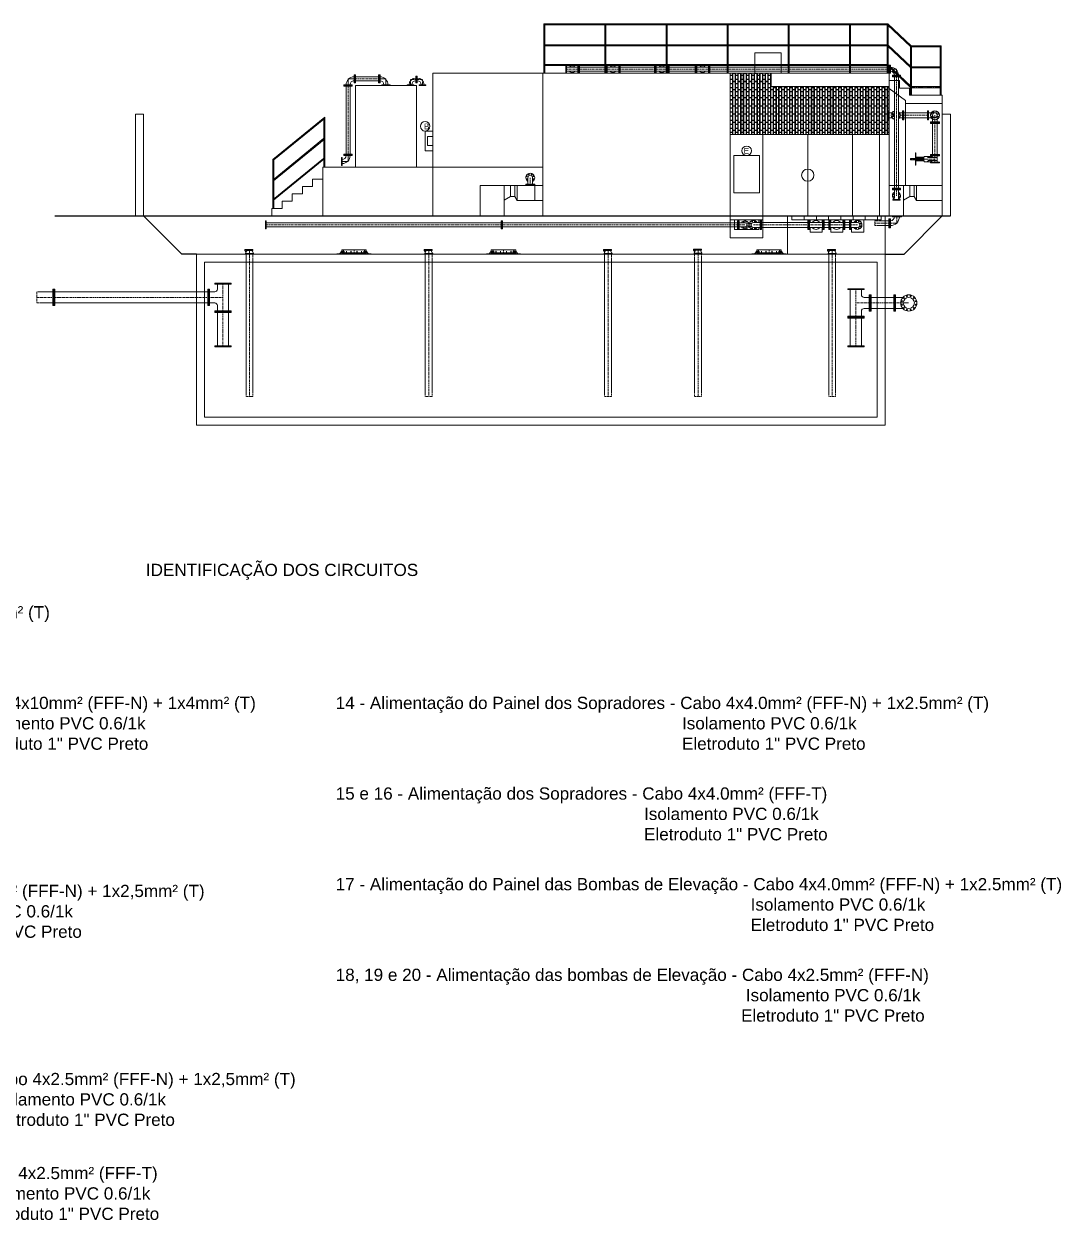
# Model space of a CAD drawing. Header units: millimetres. Extents: x 100 to 1590, y 100 to 694.
# Drawn here: x 1351.6 to 1590.2, y 138 to 413.2 of the extents above; entities that cross this region are included whole.
import ezdxf

# ---------------------------------------------------------------- set-up
doc = ezdxf.new("R2010")
doc.units = ezdxf.units.MM
for name, pattern in [('CENTER', [2, 1.25, -0.25, 0.25, -0.25]), ('SGC_DASHDOT', [1, 0.5, -0.25, 0, -0.25]), ('SGC_HIDDEN', [0.375, 0.25, -0.125])]:
    doc.linetypes.add(name, pattern=pattern)
for name, color, linetype, lineweight in [('Centro', 1, 'CENTER', 5), ('COTAS', 5, 'Continuous', 5), ('M-EQUIPAMENTOS', 1, 'Continuous', 9), ('PAREDE', 7, 'Continuous', 9), ('SGC-Conexoes (Desenho Unifilar)', 6, 'Continuous', 5), ('SGC-Conexoes (Furos)', 9, 'Continuous', 5), ('SGC-Conexoes (Linhas Externas)', 6, 'Continuous', 9), ('SGC-EIXOS', 9, 'SGC_DASHDOT', 9), ('SGC-PONTAS', 2, 'SGC_HIDDEN', 9), ('SGC-Tubos (Desenho Bifilar)', 6, 'Continuous', 9), ('SGC-Valvulas (Acionamento)', 2, 'Continuous', 9), ('SGC-Valvulas (Linhas Externas)', 3, 'Continuous', 9), ('Solo', 14, 'Continuous', 30)]:
    doc.layers.add(name, color=color, linetype=linetype, lineweight=lineweight)
doc.styles.get("Standard").update_dxf_attribs({"font": 'Arial.ttf'})

# ---------------------------------------------------------------- blocks, each defined once
blk = doc.blocks.new('BB-1-CA06-N10-D250-S0-L3800')
at = {"layer": 'SGC-EIXOS'}
blk.add_line((1900, 0), (-1900, 0), dxfattribs=at)
at = {"layer": 'SGC-Tubos (Desenho Bifilar)'}
for p, q in [((1878, 137), (-1878, 137)), ((1878, -137), (-1878, -137))]:
    blk.add_line(p, q, dxfattribs=at)
for points in [[(-1900, -200), (-1900, 200), (-1878, 200), (-1878, -200)], [(1900, -200), (1900, 200), (1878, 200), (1878, -200)]]:
    blk.add_lwpolyline(points, close=True, dxfattribs=at)
blk = doc.blocks.new('BB-1-CD13-N10-D250-S0', base_point=(347580, 18630))
at = {"layer": 'SGC-Conexoes (Linhas Externas)'}
blk.add_lwpolyline([(347370, 18430), (347370, 18830), (347392, 18830), (347392, 18430)], close=True, dxfattribs=at)
for points in [[(347684, 18767), (347392, 18767)], [(347684, 18493), (347392, 18493)]]:
    blk.add_lwpolyline(points, dxfattribs=at)
at = {"layer": 'SGC-EIXOS'}
blk.add_line((347790, 18630), (347370, 18630), dxfattribs=at)
at = {"layer": 'SGC-PONTAS'}
blk.add_lwpolyline([(347684, 18493), (347790, 18493), (347790, 18767), (347684, 18767)], dxfattribs=at)
blk = doc.blocks.new('BB-1-CG01-N10-D250-S250', base_point=(276853, 44976))
at = {"layer": 'SGC-Conexoes (Linhas Externas)'}
blk.add_line((276525, 44839), (277181, 44839), dxfattribs=at)
for points in [[(276716, 45304), (276716, 45177, -0.414214), (276653, 45113), (276525, 45113)], [(276990, 45304), (276990, 45177, 0.414214), (277054, 45113), (277181, 45113)]]:
    blk.add_lwpolyline(points, format="xyb", dxfattribs=at)
for points in [[(276653, 45326), (277053, 45326), (277053, 45304), (276653, 45304)], [(276503, 44776), (276503, 45176), (276525, 45176), (276525, 44776)], [(277203, 44776), (277203, 45176), (277181, 45176), (277181, 44776)]]:
    blk.add_lwpolyline(points, close=True, dxfattribs=at)
at = {"layer": 'SGC-EIXOS'}
for p, q in [((276853, 44976), (276853, 45326)), ((277203, 44976), (276503, 44976))]:
    blk.add_line(p, q, dxfattribs=at)
blk = doc.blocks.new('BB-1-CA06-N10-D250-S0-L600')
at = {"layer": 'SGC-EIXOS'}
blk.add_line((300, 0), (-300, 0), dxfattribs=at)
at = {"layer": 'SGC-Tubos (Desenho Bifilar)'}
for p, q in [((278, 137), (-278, 137)), ((278, -137), (-278, -137))]:
    blk.add_line(p, q, dxfattribs=at)
for points in [[(-300, -200), (-300, 200), (-278, 200), (-278, -200)], [(300, -200), (300, 200), (278, 200), (278, -200)]]:
    blk.add_lwpolyline(points, close=True, dxfattribs=at)
blk = doc.blocks.new('BB-4-CB01-N10-D250-S0', base_point=(358329, 37189))
at = {"layer": 'SGC-Conexoes (Furos)'}
for centre in [(358206, 37313), (358284, 37358), (358375, 37358), (358453, 37313), (358160, 37234), (358160, 37144), (358206, 37065), (358284, 37020), (358375, 37020), (358453, 37065), (358499, 37234), (358499, 37144)]:
    blk.add_circle(centre, 11.5, dxfattribs=at)
at = {"layer": 'SGC-Conexoes (Linhas Externas)'}
for p, q in [((358657, 37326), (358475, 37326)), ((358657, 37052), (358475, 37052))]:
    blk.add_line(p, q, dxfattribs=at)
blk.add_lwpolyline([(358679, 37389), (358657, 37389), (358657, 36989), (358679, 36989)], close=True, dxfattribs=at)
for radius in [200, 137]:
    blk.add_circle((358329, 37189), radius, dxfattribs=at)
at = {"layer": 'SGC-EIXOS'}
blk.add_line((358329, 37189), (358679, 37189), dxfattribs=at)
blk = doc.blocks.new('BB-1-CA06-N10-D250-S0-L727')
at = {"layer": 'SGC-EIXOS'}
blk.add_line((363.5, 0), (-363.5, 0), dxfattribs=at)
at = {"layer": 'SGC-Tubos (Desenho Bifilar)'}
for p, q in [((341.5, 137), (-341.5, 137)), ((341.5, -137), (-341.5, -137))]:
    blk.add_line(p, q, dxfattribs=at)
for points in [[(-363.5, -200), (-363.5, 200), (-341.5, 200), (-341.5, -200)], [(363.5, -200), (363.5, 200), (341.5, 200), (341.5, -200)]]:
    blk.add_lwpolyline(points, close=True, dxfattribs=at)
blk = doc.blocks.new('BB-1-CA06-N10-D250-S0-L864')
at = {"layer": 'SGC-EIXOS'}
blk.add_line((432, 0), (-432, 0), dxfattribs=at)
at = {"layer": 'SGC-Tubos (Desenho Bifilar)'}
for p, q in [((410, 137), (-410, 137)), ((410, -137), (-410, -137))]:
    blk.add_line(p, q, dxfattribs=at)
for points in [[(-432, -200), (-432, 200), (-410, 200), (-410, -200)], [(432, -200), (432, 200), (410, 200), (410, -200)]]:
    blk.add_lwpolyline(points, close=True, dxfattribs=at)
blk = doc.blocks.new('BB-2-LC01-N0-D0-S0', base_point=(-106625, -46704))
at = {"layer": 'SGC-Conexoes (Linhas Externas)'}
for p, q in [((-107045, -46798), (-106205, -46798)), ((-107045, -46804), (-107045, -46798)), ((-107045, -46804), (-106205, -46804)), ((-106979, -46798), (-106926, -46735)), ((-106975, -46798), (-106921, -46735)), ((-106930, -46798), (-106904, -46735)), ((-106926, -46735), (-106921, -46735)), ((-106925, -46704), (-106325, -46704)), ((-106925, -46704), (-106925, -46735)), ((-106925, -46798), (-106900, -46735)), ((-106921, -46795), (-106921, -46735)), ((-106330, -46771), (-106920, -46771)), ((-106920, -46771), (-106920, -46779)), ((-106920, -46779), (-106330, -46779)), ((-106904, -46735), (-106900, -46735)), ((-106900, -46798), (-106900, -46735)), ((-106884, -46798), (-106869, -46735)), ((-106882, -46704), (-106369, -46704)), ((-106882, -46704), (-106882, -46771)), ((-106879, -46798), (-106865, -46735)), ((-106869, -46735), (-106865, -46735)), ((-106865, -46798), (-106865, -46735)), ((-106822, -46798), (-106812, -46735)), ((-106817, -46798), (-106807, -46735)), ((-106812, -46735), (-106807, -46735)), ((-106807, -46798), (-106807, -46735)), ((-106787, -46771), (-106787, -46779)), ((-106764, -46771), (-106764, -46779)), ((-106708, -46798), (-106701, -46735)), ((-106703, -46798), (-106697, -46735)), ((-106701, -46735), (-106697, -46735)), ((-106697, -46798), (-106697, -46735)), ((-106547, -46798), (-106554, -46735)), ((-106549, -46735), (-106554, -46735)), ((-106554, -46798), (-106554, -46735)), ((-106543, -46798), (-106549, -46735)), ((-106487, -46771), (-106487, -46779)), ((-106464, -46771), (-106464, -46779)), ((-106439, -46735), (-106443, -46735)), ((-106433, -46798), (-106443, -46735)), ((-106443, -46798), (-106443, -46735)), ((-106429, -46798), (-106439, -46735)), ((-106382, -46735), (-106386, -46735)), ((-106371, -46798), (-106386, -46735)), ((-106386, -46798), (-106386, -46735)), ((-106367, -46798), (-106382, -46735)), ((-106369, -46704), (-106369, -46771)), ((-106325, -46798), (-106351, -46735)), ((-106347, -46735), (-106351, -46735)), ((-106351, -46798), (-106351, -46735)), ((-106321, -46798), (-106347, -46735)), ((-106330, -46771), (-106330, -46779)), ((-106276, -46798), (-106329, -46735)), ((-106325, -46735), (-106329, -46735)), ((-106329, -46795), (-106329, -46735)), ((-106325, -46704), (-106325, -46735)), ((-106271, -46798), (-106325, -46735)), ((-106205, -46804), (-106205, -46798)), ((-106205, -46804), (-106205, -46798))]:
    blk.add_line(p, q, dxfattribs=at)
at = {"layer": 'SGC-EIXOS'}
blk.add_line((-106625, -46704), (-106625, -46804), dxfattribs=at)
blk = doc.blocks.new('BB-4-CC01-N10-D80-S0', base_point=(-221981, 241938))
at = {"layer": 'SGC-Conexoes (Furos)'}
for centre in [(-222011, 242011), (-221950, 242011), (-221907, 241968), (-222011, 241864), (-221950, 241864), (-221907, 241907)]:
    blk.add_ellipse(centre, major_axis=(-9.5, 0), ratio=1, dxfattribs=at)
at = {"layer": 'SGC-Conexoes (Linhas Externas)'}
for p, q in [((-222127, 241987), (-221981, 241987)), ((-222127, 241889), (-221981, 241889))]:
    blk.add_line(p, q, dxfattribs=at)
blk.add_lwpolyline([(-222146, 242038), (-222127, 242038), (-222127, 241838), (-222146, 241838)], close=True, dxfattribs=at)
for radius, start, end in [(100, 209.3406, 150.6594), (49, 270, 90)]:
    blk.add_arc((-221981, 241938), radius, start, end, dxfattribs=at)
at = {"layer": 'SGC-EIXOS'}
blk.add_line((-222146, 241938), (-221981, 241938), dxfattribs=at)
blk = doc.blocks.new('BB-1-CA06-N10-D80-S0-L5800')
at = {"layer": 'SGC-EIXOS'}
blk.add_line((2900, 0), (-2900, 0), dxfattribs=at)
at = {"layer": 'SGC-Tubos (Desenho Bifilar)'}
for p, q in [((2881, 49), (-2881, 49)), ((2881, -49), (-2881, -49))]:
    blk.add_line(p, q, dxfattribs=at)
for points in [[(-2900, -100), (-2900, 100), (-2881, 100), (-2881, -100)], [(2900, -100), (2900, 100), (2881, 100), (2881, -100)]]:
    blk.add_lwpolyline(points, close=True, dxfattribs=at)
blk = doc.blocks.new('BB-1-CC01-N10-D50-S0', base_point=(-174500, -10107))
at = {"layer": 'SGC-Conexoes (Linhas Externas)'}
for points in [[(-174650, -10025), (-174631, -10025), (-174631, -10190), (-174650, -10190)], [(-174418, -10257), (-174418, -10238), (-174583, -10238), (-174583, -10257)]]:
    blk.add_lwpolyline(points, close=True, dxfattribs=at)
for radius in [164, 98]:
    blk.add_arc((-174631, -10238), radius, 360, 90, dxfattribs=at)
at = {"layer": 'SGC-EIXOS'}
for p, q in [((-174650, -10107), (-174500, -10107)), ((-174500, -10107), (-174500, -10257))]:
    blk.add_line(p, q, dxfattribs=at)
blk = doc.blocks.new('BB-1-CC01-N10-D80-S0', base_point=(373179.552, 32989.429))
at = {"layer": 'SGC-Conexoes (Linhas Externas)'}
for points in [[(373179.387, 32989.529), (373179.406, 32989.529), (373179.406, 32989.329), (373179.387, 32989.329)], [(373179.652, 32989.264), (373179.652, 32989.283), (373179.452, 32989.283), (373179.452, 32989.264)]]:
    blk.add_lwpolyline(points, close=True, dxfattribs=at)
for radius in [0.195, 0.097]:
    blk.add_arc((373179.406, 32989.283), radius, 360, 90, dxfattribs=at)
at = {"layer": 'SGC-EIXOS'}
for p, q in [((373179.387, 32989.429), (373179.552, 32989.429)), ((373179.552, 32989.429), (373179.552, 32989.264))]:
    blk.add_line(p, q, dxfattribs=at)
blk = doc.blocks.new('BB-1-CA06-N10-D80-S0-L600')
at = {"layer": 'SGC-EIXOS'}
blk.add_line((300, 0), (-300, 0), dxfattribs=at)
at = {"layer": 'SGC-Tubos (Desenho Bifilar)'}
for p, q in [((281, 49), (-281, 49)), ((281, -49), (-281, -49))]:
    blk.add_line(p, q, dxfattribs=at)
for points in [[(-300, -100), (-300, 100), (-281, 100), (-281, -100)], [(300, -100), (300, 100), (281, 100), (281, -100)]]:
    blk.add_lwpolyline(points, close=True, dxfattribs=at)
blk = doc.blocks.new('BB-1-CA06-N10-D80-S0-L1700')
at = {"layer": 'SGC-EIXOS'}
blk.add_line((850, 0), (-850, 0), dxfattribs=at)
at = {"layer": 'SGC-Tubos (Desenho Bifilar)'}
for p, q in [((831, 49), (-831, 49)), ((831, -49), (-831, -49))]:
    blk.add_line(p, q, dxfattribs=at)
for points in [[(-850, -100), (-850, 100), (-831, 100), (-831, -100)], [(850, -100), (850, 100), (831, 100), (831, -100)]]:
    blk.add_lwpolyline(points, close=True, dxfattribs=at)
blk = doc.blocks.new('BB-1-CA06-N10-D100-S0-L619')
at = {"layer": 'SGC-EIXOS'}
blk.add_line((309.5, 0), (-309.5, 0), dxfattribs=at)
at = {"layer": 'SGC-Tubos (Desenho Bifilar)'}
for p, q in [((290.5, 59), (-290.5, 59)), ((290.5, -59), (-290.5, -59))]:
    blk.add_line(p, q, dxfattribs=at)
for points in [[(-309.5, -110), (-309.5, 110), (-290.5, 110), (-290.5, -110)], [(309.5, -110), (309.5, 110), (290.5, 110), (290.5, -110)]]:
    blk.add_lwpolyline(points, close=True, dxfattribs=at)
blk = doc.blocks.new('BB-4-CC01-N10-D100-S0', base_point=(9653, 38781))
at = {"layer": 'SGC-Conexoes (Furos)'}
for centre in [(9619, 38864), (9688, 38864), (9736, 38816), (9619, 38698), (9688, 38698), (9736, 38747)]:
    blk.add_ellipse(centre, major_axis=(-9.5, 0), ratio=1, dxfattribs=at)
at = {"layer": 'SGC-Conexoes (Linhas Externas)'}
for p, q in [((9492, 38840), (9653, 38840)), ((9492, 38722), (9653, 38722))]:
    blk.add_line(p, q, dxfattribs=at)
blk.add_lwpolyline([(9473, 38891), (9492, 38891), (9492, 38671), (9473, 38671)], close=True, dxfattribs=at)
for radius, start, end in [(110, 212.4364, 147.5636), (59, 270, 90)]:
    blk.add_arc((9653, 38781), radius, start, end, dxfattribs=at)
at = {"layer": 'SGC-EIXOS'}
blk.add_line((9473, 38781), (9653, 38781), dxfattribs=at)
blk = doc.blocks.new('BB-1-EH01-N10-D100-S0', base_point=(440692, 47249))
at = {"layer": 'SGC-EIXOS'}
for p, q in [((440692, 47249), (440692, 47849)), ((440787, 47249), (440597, 47249))]:
    blk.add_line(p, q, dxfattribs=at)
at = {"layer": 'SGC-Valvulas (Acionamento)'}
blk.add_lwpolyline([(440736, 47714), (440838, 47714, 0.414214), (440842, 47718), (440842, 47725, 0.414214), (440838, 47729), (440546, 47729, 0.414214), (440542, 47725), (440542, 47718, 0.414214), (440546, 47714), (440648, 47714)], format="xyb", dxfattribs=at)
blk.add_lwpolyline([(440707, 47729), (440707, 47849), (440677, 47849), (440677, 47729)], close=True, dxfattribs=at)
at = {"layer": 'SGC-Valvulas (Linhas Externas)'}
for p, q in [((440648, 47714), (440736, 47714)), ((440648, 47517), (440648, 47714)), ((440736, 47704), (440648, 47704)), ((440736, 47694), (440648, 47694)), ((440736, 47684), (440648, 47684)), ((440659, 47547), (440659, 47684)), ((440681, 47547), (440681, 47684)), ((440703, 47547), (440703, 47684)), ((440725, 47547), (440725, 47684)), ((440736, 47517), (440736, 47714)), ((440616, 47308), (440625, 47308)), ((440625, 47308), (440625, 47359)), ((440736, 47547), (440648, 47547)), ((440736, 47537), (440648, 47537)), ((440736, 47527), (440648, 47527)), ((440758, 47308), (440758, 47359)), ((440768, 47308), (440758, 47308)), ((440768, 47190), (440616, 47190))]:
    blk.add_line(p, q, dxfattribs=at)
for points in [[(440597, 47139), (440597, 47359), (440616, 47359), (440616, 47139)], [(440787, 47139), (440787, 47359), (440768, 47359), (440768, 47139)]]:
    blk.add_lwpolyline(points, close=True, dxfattribs=at)
blk.add_lwpolyline([(440727, 47212), (440727, 47318, -0.198912), (440734, 47334), (440752, 47352, 0.198912), (440758, 47368), (440758, 47495, 0.414214), (440736, 47517), (440648, 47517, 0.414214), (440625, 47495), (440625, 47368, 0.198912), (440632, 47352), (440650, 47334, -0.198912), (440657, 47318), (440657, 47212, 0.414214), (440679, 47190), (440705, 47190, 0.414214)], format="xyb", close=True, dxfattribs=at)
for points in [[(440625, 47438), (440650, 47413, -0.198912), (440657, 47397), (440657, 47327)], [(440758, 47438), (440734, 47413, 0.198912), (440727, 47397), (440727, 47327)]]:
    blk.add_lwpolyline(points, format="xyb", dxfattribs=at)
blk = doc.blocks.new('BB-1-CA06-N10-D100-S0-L800')
at = {"layer": 'SGC-EIXOS'}
blk.add_line((400, 0), (-400, 0), dxfattribs=at)
at = {"layer": 'SGC-Tubos (Desenho Bifilar)'}
for p, q in [((381, 59), (-381, 59)), ((381, -59), (-381, -59))]:
    blk.add_line(p, q, dxfattribs=at)
for points in [[(-400, -110), (-400, 110), (-381, 110), (-381, -110)], [(400, -110), (400, 110), (381, 110), (381, -110)]]:
    blk.add_lwpolyline(points, close=True, dxfattribs=at)
blk = doc.blocks.new('BB-1-CC01-N10-D100-S0', base_point=(35554, 16637))
at = {"layer": 'SGC-Conexoes (Linhas Externas)'}
for points in [[(35374, 16747), (35393, 16747), (35393, 16527), (35374, 16527)], [(35664, 16457), (35664, 16476), (35444, 16476), (35444, 16457)]]:
    blk.add_lwpolyline(points, close=True, dxfattribs=at)
for radius in [220, 102]:
    blk.add_arc((35393, 16476), radius, 0, 90, dxfattribs=at)
at = {"layer": 'SGC-EIXOS'}
for p, q in [((35374, 16637), (35554, 16637)), ((35554, 16637), (35554, 16457))]:
    blk.add_line(p, q, dxfattribs=at)
blk = doc.blocks.new('BB-1-CD13-N10-D100-S0', base_point=(18535, 26959))
at = {"layer": 'SGC-Conexoes (Linhas Externas)'}
blk.add_lwpolyline([(18355, 26849), (18355, 27069), (18374, 27069), (18374, 26849)], close=True, dxfattribs=at)
for points in [[(18620, 27018), (18374, 27018)], [(18620, 26900), (18374, 26900)]]:
    blk.add_lwpolyline(points, dxfattribs=at)
at = {"layer": 'SGC-EIXOS'}
blk.add_line((18715, 26959), (18355, 26959), dxfattribs=at)
at = {"layer": 'SGC-PONTAS'}
blk.add_lwpolyline([(18620, 26900), (18715, 26900), (18715, 27018), (18620, 27018)], dxfattribs=at)
blk = doc.blocks.new('BB-1-CA06-N10-D80-S0-L4432')
at = {"layer": 'SGC-EIXOS'}
blk.add_line((2216, 0), (-2216, 0), dxfattribs=at)
at = {"layer": 'SGC-Tubos (Desenho Bifilar)'}
for p, q in [((2197, 49), (-2197, 49)), ((2197, -49), (-2197, -49))]:
    blk.add_line(p, q, dxfattribs=at)
for points in [[(-2216, -100), (-2216, 100), (-2197, 100), (-2197, -100)], [(2216, -100), (2216, 100), (2197, 100), (2197, -100)]]:
    blk.add_lwpolyline(points, close=True, dxfattribs=at)
blk = doc.blocks.new('BB-1-CA06-N10-D80-S0-L680')
at = {"layer": 'SGC-EIXOS'}
blk.add_line((340, 0), (-340, 0), dxfattribs=at)
at = {"layer": 'SGC-Tubos (Desenho Bifilar)'}
for p, q in [((321, 49), (-321, 49)), ((321, -49), (-321, -49))]:
    blk.add_line(p, q, dxfattribs=at)
for points in [[(-340, -100), (-340, 100), (-321, 100), (-321, -100)], [(340, -100), (340, 100), (321, 100), (321, -100)]]:
    blk.add_lwpolyline(points, close=True, dxfattribs=at)
blk = doc.blocks.new('BB-1-CA06-N10-D80-S0-L880')
at = {"layer": 'SGC-EIXOS'}
blk.add_line((440, 0), (-440, 0), dxfattribs=at)
at = {"layer": 'SGC-Tubos (Desenho Bifilar)'}
for p, q in [((421, 49), (-421, 49)), ((421, -49), (-421, -49))]:
    blk.add_line(p, q, dxfattribs=at)
for points in [[(-440, -100), (-440, 100), (-421, 100), (-421, -100)], [(440, -100), (440, 100), (421, 100), (421, -100)]]:
    blk.add_lwpolyline(points, close=True, dxfattribs=at)
blk = doc.blocks.new('BB-5-CG01-N10-D80-S50', base_point=(-100684, -49226))
at = {"layer": 'SGC-Conexoes (Linhas Externas)'}
for p, q in [((-100543, -49177), (-100825, -49177)), ((-100543, -49275), (-100825, -49275))]:
    blk.add_line(p, q, dxfattribs=at)
for points in [[(-100844, -49326), (-100844, -49126), (-100825, -49126), (-100825, -49326)], [(-100524, -49326), (-100524, -49126), (-100543, -49126), (-100543, -49326)]]:
    blk.add_lwpolyline(points, close=True, dxfattribs=at)
for start, end in [(36.4371, 143.5629), (216.4371, 323.5629)]:
    blk.add_arc((-100684, -49226), 82.5, start, end, dxfattribs=at)
at = {"layer": 'SGC-EIXOS'}
blk.add_line((-100524, -49226), (-100844, -49226), dxfattribs=at)
blk = doc.blocks.new('BB-5-CG01-N10-D100-S100', base_point=(439327, 47808))
at = {"layer": 'SGC-Conexoes (Linhas Externas)'}
for p, q in [((439488, 47867), (439166, 47867)), ((439488, 47749), (439166, 47749))]:
    blk.add_line(p, q, dxfattribs=at)
for points in [[(439147, 47698), (439147, 47918), (439166, 47918), (439166, 47698)], [(439507, 47698), (439507, 47918), (439488, 47918), (439488, 47698)]]:
    blk.add_lwpolyline(points, close=True, dxfattribs=at)
for start, end in [(32.4364, 147.5636), (212.4364, 327.5636)]:
    blk.add_arc((439327, 47808), 110, start, end, dxfattribs=at)
at = {"layer": 'SGC-EIXOS'}
blk.add_line((439507, 47808), (439147, 47808), dxfattribs=at)
blk = doc.blocks.new('BB-1-CA06-N10-D100-S0-L150')
at = {"layer": 'SGC-EIXOS'}
blk.add_line((75, 0), (-75, 0), dxfattribs=at)
at = {"layer": 'SGC-Tubos (Desenho Bifilar)'}
for p, q in [((56, 59), (-56, 59)), ((56, -59), (-56, -59))]:
    blk.add_line(p, q, dxfattribs=at)
for points in [[(-75, -110), (-75, 110), (-56, 110), (-56, -110)], [(75, -110), (75, 110), (56, 110), (56, -110)]]:
    blk.add_lwpolyline(points, close=True, dxfattribs=at)
blk = doc.blocks.new('BB-1-CA06-N10-D100-S0-L1174')
at = {"layer": 'SGC-EIXOS'}
blk.add_line((587.035, 0), (-587.035, 0), dxfattribs=at)
at = {"layer": 'SGC-Tubos (Desenho Bifilar)'}
for p, q in [((568.035, 59), (-568.035, 59)), ((568.035, -59), (-568.035, -59))]:
    blk.add_line(p, q, dxfattribs=at)
for points in [[(-587.035, -110), (-587.035, 110), (-568.035, 110), (-568.035, -110)], [(587.035, -110), (587.035, 110), (568.035, 110), (568.035, -110)]]:
    blk.add_lwpolyline(points, close=True, dxfattribs=at)
blk = doc.blocks.new('BB-1-GA01-N0-D0-S0', base_point=(134464, 232532))
at = {"layer": 'SGC-Conexoes (Linhas Externas)'}
for p, q in [((134351, 232646), (134351, 232622)), ((134383, 232646), (134351, 232646)), ((134385, 232582), (134351, 232622)), ((134367, 232549), (134561, 232549)), ((134379, 232646), (134379, 232624)), ((134379, 232646), (134549, 232646)), ((134414, 232646), (134414, 232624)), ((134414, 232624), (134514, 232624)), ((134514, 232646), (134514, 232624)), ((134549, 232646), (134549, 232624)), ((134367, 232532), (134561, 232532))]:
    blk.add_line(p, q, dxfattribs=at)
for points in [[(134367, 232532), (134367, 232549, -0.137976), (134368, 232554), (134402, 232609, 0.58566), (134393, 232624), (134379, 232624)], [(134561, 232532), (134561, 232549, 0.137976), (134559, 232554), (134526, 232609, -0.58566), (134534, 232624), (134549, 232624)]]:
    blk.add_lwpolyline(points, format="xyb", dxfattribs=at)
at = {"layer": 'SGC-EIXOS'}
blk.add_line((134464, 232532), (134464, 232646), dxfattribs=at)
blk = doc.blocks.new('BB-1-CA12-N0-D150-S0-L3500')
at = {"layer": 'SGC-EIXOS'}
blk.add_line((1750, 0), (-1750, 0), dxfattribs=at)
at = {"layer": 'SGC-PONTAS'}
for points in [[(-1649.5, -85), (-1750, -85), (-1750, 85), (-1649.5, 85)], [(1649.5, -85), (1750, -85), (1750, 85), (1649.5, 85)]]:
    blk.add_lwpolyline(points, dxfattribs=at)
at = {"layer": 'SGC-Tubos (Desenho Bifilar)'}
for p, q in [((1649.5, 85), (-1649.5, 85)), ((1649.5, -85), (-1649.5, -85))]:
    blk.add_line(p, q, dxfattribs=at)
blk = doc.blocks.new('BB-1-CA06-N10-D80-S0-L2775')
at = {"layer": 'SGC-EIXOS'}
blk.add_line((1387.565, 0), (-1387.565, 0), dxfattribs=at)
at = {"layer": 'SGC-Tubos (Desenho Bifilar)'}
for p, q in [((1368.565, 49), (-1368.565, 49)), ((1368.565, -49), (-1368.565, -49))]:
    blk.add_line(p, q, dxfattribs=at)
for points in [[(-1387.565, -100), (-1387.565, 100), (-1368.565, 100), (-1368.565, -100)], [(1387.565, -100), (1387.565, 100), (1368.565, 100), (1368.565, -100)]]:
    blk.add_lwpolyline(points, close=True, dxfattribs=at)
blk = doc.blocks.new('BB-2-CB01-N10-D80-S0', base_point=(169216, 215615))
at = {"layer": 'SGC-Conexoes (Furos)'}
for centre in [(169142, 215646), (169142, 215585), (169289, 215646), (169289, 215585)]:
    blk.add_circle(centre, 9.5, dxfattribs=at)
at = {"layer": 'SGC-Conexoes (Linhas Externas)'}
blk.add_line((169126, 215524), (169306, 215524), dxfattribs=at)
blk.add_line((169126, 215524), (169306, 215524), dxfattribs=at)
blk.add_lwpolyline([(169316, 215780), (169316, 215761), (169116, 215761), (169116, 215780)], close=True, dxfattribs=at)
blk.add_lwpolyline([(169167, 215761), (169167, 215565, -0.414214), (169126, 215524), (169126, 215505), (169306, 215505), (169306, 215524, -0.414214), (169265, 215565), (169265, 215761)], format="xyb", dxfattribs=at)
for start, end in [(119.3406, 232.3051), (307.6949, 60.6594)]:
    blk.add_arc((169216, 215615), 100, start, end, dxfattribs=at)
at = {"layer": 'SGC-EIXOS'}
blk.add_line((169216, 215615), (169216, 215780), dxfattribs=at)

msp = doc.modelspace()

# ---------------------------------------------------------------- hatches: boundary and pattern name
at = {"layer": 'PAREDE'}
h = msp.add_hatch(dxfattribs=at)
h.set_pattern_fill('AR-BRELM', color=256, scale=0.234375, angle=90)
h.set_pattern_definition([(90, (2477.8309, 833.1416), (-1.2501563, 8e-17), [1.7871094, -0.0878906]), (90, (2477.3036, 833.1416), (-1.2501563, 8e-17), [1.7871094, -0.0878906]), (90, (2477.2058, 833.6104), (-1.2501563, 8e-17), [0.8496094, -0.0878906]), (90, (2476.6785, 833.6104), (-1.2501563, 8e-17), [0.8496094, -0.0878906]), (180, (2477.8309, 833.1416), (-2e-16, -1.875), [0.5273438, -0.7228125]), (180, (2477.8309, 833.0538), (-2e-16, -1.875), [0.5273438, -0.7228125]), (180, (2477.2058, 833.6104), (-1e-16, -0.9375), [0.5273438, -0.7228125]), (180, (2477.2058, 833.5225), (-1e-16, -0.9375), [0.5273438, -0.7228125])])
h.paths.add_polyline_path([(1523.47, 398.86), (1523.47, 401.86), (1519.72, 401.86), (1514.09, 401.86), (1514.09, 387.8), (1550.65, 387.8), (1550.65, 391.17), (1550.47, 391.17), (1550.47, 393.23), (1550.65, 393.23), (1550.65, 398.86)])

# ---------------------------------------------------------------- linework, layer by layer
at = {"color": 2, "lineweight": 20}
for points in [[(1445.65, 384.05), (1443.88, 384.05), (1443.88, 388.57), (1445.65, 388.57)], [(1514.91, 382.94), (1520.82, 382.94), (1520.82, 374.36), (1514.91, 374.36)]]:
    msp.add_lwpolyline(points, close=True, dxfattribs=at)
for centre in [(1443.88, 389.67), (1517.86, 384.03)]:
    msp.add_circle(centre, 1.1, dxfattribs=at)
at = {"layer": 'Centro'}
for p, q in [((1471.29, 401.86), (1471.29, 413.11)), ((1550.32, 413.11), (1471.29, 413.11)), ((1485.36, 401.91), (1485.36, 413.16)), ((1485.36, 401.86), (1485.36, 413.11)), ((1499.42, 401.86), (1499.42, 413.11)), ((1513.48, 401.86), (1513.48, 413.11)), ((1527.54, 401.86), (1527.54, 413.11)), ((1541.61, 401.86), (1541.61, 413.11)), ((1550.32, 401.86), (1550.32, 413.11)), ((1555.67, 408.05), (1550.32, 413.11)), ((1471.29, 401.86), (1471.29, 408.3)), ((1471.29, 408.3), (1550.32, 408.3)), ((1485.36, 401.91), (1485.36, 408.35)), ((1555.67, 403.24), (1550.32, 408.3)), ((1555.67, 396.8), (1555.67, 408.05)), ((1562.51, 408.05), (1555.67, 408.05)), ((1562.51, 396.8), (1562.51, 408.05)), ((1471.29, 401.86), (1471.29, 403.73)), ((1471.29, 403.73), (1550.32, 403.73)), ((1485.03, 401.91), (1485.36, 401.91)), ((1485.36, 401.91), (1485.36, 403.79)), ((1485.68, 401.91), (1485.36, 401.91)), ((1555.67, 398.67), (1550.32, 403.73)), ((1562.51, 403.24), (1555.67, 403.24)), ((1470.97, 401.86), (1471.29, 401.86)), ((1471.62, 401.86), (1471.29, 401.86)), ((1485.03, 401.86), (1485.36, 401.86)), ((1485.68, 401.86), (1485.36, 401.86)), ((1499.09, 401.86), (1499.42, 401.86)), ((1499.75, 401.86), (1499.42, 401.86)), ((1513.15, 401.86), (1513.48, 401.86)), ((1513.81, 401.86), (1513.48, 401.86)), ((1527.22, 401.86), (1527.54, 401.86)), ((1527.87, 401.86), (1527.54, 401.86)), ((1541.28, 401.86), (1541.61, 401.86)), ((1541.93, 401.86), (1541.61, 401.86)), ((1550, 401.86), (1550.32, 401.86)), ((1550.65, 401.86), (1550.32, 401.86)), ((1555.34, 396.8), (1555.67, 396.8)), ((1562.51, 398.67), (1555.67, 398.67)), ((1556, 396.8), (1555.67, 396.8)), ((1562.18, 396.8), (1562.51, 396.8)), ((1562.84, 396.8), (1562.51, 396.8)), ((1420.67, 391.55), (1408.95, 381.98)), ((1420.67, 380.3), (1420.67, 391.55)), ((1420.6, 386.74), (1408.88, 377.18)), ((1420.67, 380.3), (1420.67, 386.74)), ((1420.53, 382.17), (1408.81, 372.61)), ((1408.95, 370.73), (1408.95, 381.98)), ((1420.34, 380.3), (1420.67, 380.3)), ((1420.67, 380.3), (1420.67, 382.17)), ((1421, 380.3), (1420.67, 380.3)), ((1408.95, 370.73), (1408.95, 377.17)), ((1408.95, 370.73), (1408.95, 372.61)), ((1408.62, 370.73), (1408.95, 370.73)), ((1409.28, 370.73), (1408.95, 370.73))]:
    msp.add_line(p, q, dxfattribs=at)
at = {"layer": 'M-EQUIPAMENTOS'}
for p, q in [((1441.9, 399.05), (1427.84, 399.05)), ((1427.84, 399.05), (1427.84, 380.3)), ((1441.9, 399.05), (1441.9, 380.3)), ((1463.55, 373.53), (1463.55, 376.08)), ((1464.49, 373.53), (1464.49, 376.08)), ((1555.43, 373.53), (1555.43, 376.08)), ((1556.36, 373.53), (1556.36, 376.08)), ((1463.55, 373.53), (1462.06, 372.66)), ((1464.49, 373.53), (1463.55, 373.53)), ((1465.04, 372.56), (1464.49, 373.53)), ((1555.43, 373.53), (1553.93, 372.66)), ((1556.36, 373.53), (1555.43, 373.53)), ((1556.92, 372.56), (1556.36, 373.53))]:
    msp.add_line(p, q, dxfattribs=at)
at = {"layer": 'PAREDE'}
for p, q in [((1519.72, 406.55), (1519.72, 401.86)), ((1519.72, 401.86), (1519.72, 406.55)), ((1519.72, 406.55), (1525.81, 406.55)), ((1525.81, 406.55), (1525.81, 401.86)), ((1525.81, 406.55), (1525.81, 401.86)), ((1445.65, 380.3), (1445.65, 401.86)), ((1445.65, 401.86), (1519.72, 401.86)), ((1470.97, 401.86), (1472.84, 401.86)), ((1470.97, 401.86), (1470.97, 369.05)), ((1514.09, 401.86), (1514.09, 364.02)), ((1525.81, 401.86), (1519.72, 401.86)), ((1523.47, 401.86), (1523.47, 398.86)), ((1525.81, 401.86), (1550.65, 401.86)), ((1550.65, 400.17), (1550.65, 401.86)), ((1550.65, 401.86), (1550.65, 400.17)), ((1550.65, 400.17), (1550.65, 369.05)), ((1550.65, 400.17), (1553, 400.17)), ((1553, 400.17), (1553, 398.48)), ((1441.9, 399.05), (1440.5, 399.05)), ((1523.47, 398.86), (1550.65, 398.86)), ((1550.65, 398.35), (1554.4, 395.61)), ((1553, 398.48), (1555.34, 398.48)), ((1555.34, 398.48), (1555.34, 396.8)), ((1555.34, 396.8), (1562.84, 396.8)), ((1562.84, 396.8), (1562.84, 369.05)), ((1562.84, 396.8), (1562.84, 369.05)), ((1554.4, 395.61), (1554.4, 376.08)), ((1555.34, 394.92), (1554.4, 394.92)), ((1555.34, 394.92), (1562.84, 394.92)), ((1377.22, 369.05), (1377.22, 392.48)), ((1379.09, 392.48), (1377.22, 392.48)), ((1379.09, 369.05), (1379.09, 392.48)), ((1559.65, 392.76), (1561.16, 392.76)), ((1559.65, 391.65), (1561.16, 391.65)), ((1564.72, 392.48), (1562.84, 392.48)), ((1564.72, 392.48), (1564.72, 369.05)), ((1514.09, 387.8), (1550.65, 387.8)), ((1521.59, 369.05), (1521.59, 387.8)), ((1521.59, 387.8), (1542.22, 387.8)), ((1531.9, 387.8), (1531.9, 369.05)), ((1542.22, 387.8), (1542.22, 369.05)), ((1548.42, 387.8), (1548.42, 369.05)), ((1420.34, 380.3), (1420.34, 369.05)), ((1420.34, 380.3), (1445.65, 380.3)), ((1445.65, 380.3), (1470.97, 380.3)), ((1445.65, 380.3), (1445.65, 369.05)), ((1420.34, 377.48), (1418, 377.48)), ((1418, 377.48), (1418, 375.8)), ((1418, 375.8), (1415.65, 375.8)), ((1415.65, 375.8), (1415.65, 374.11)), ((1456.54, 376.08), (1470.97, 376.08)), ((1456.54, 376.08), (1456.54, 369.05)), ((1462.06, 369.05), (1462.06, 376.08)), ((1462.06, 372.66), (1462.06, 376.08)), ((1465.04, 376.08), (1465.04, 372.56)), ((1465.04, 372.56), (1465.04, 376.08)), ((1465.04, 372.56), (1465.04, 376.08)), ((1470.97, 376.08), (1469.09, 376.08)), ((1469.09, 376.08), (1469.09, 372.56)), ((1550.65, 376.08), (1562.84, 376.08)), ((1553.93, 369.05), (1553.93, 376.08)), ((1553.93, 372.66), (1553.93, 376.08)), ((1556.92, 376.08), (1556.92, 372.56)), ((1556.92, 372.56), (1556.92, 376.08)), ((1556.92, 372.56), (1556.92, 376.08)), ((1413.31, 372.42), (1410.97, 372.42)), ((1410.97, 372.42), (1410.97, 370.73)), ((1415.65, 374.11), (1413.31, 374.11)), ((1413.31, 374.11), (1413.31, 372.42)), ((1465.04, 372.56), (1470.97, 372.56)), ((1556.92, 372.56), (1562.84, 372.56)), ((1410.97, 370.73), (1408.62, 370.73)), ((1408.62, 370.73), (1408.62, 369.05)), ((1527.22, 369.05), (1408.62, 369.05)), ((1514.09, 369.05), (1514.09, 364.02)), ((1521.59, 369.05), (1521.59, 364.02)), ((1521.59, 369.05), (1521.59, 368.11)), ((1528.27, 369.05), (1527.22, 369.05)), ((1527.22, 369.05), (1527.22, 360.32)), ((1528.27, 368.11), (1528.27, 369.05)), ((1548.78, 369.05), (1528.27, 369.05)), ((1531.08, 368.11), (1531.08, 369.05)), ((1533.89, 368.11), (1533.89, 369.05)), ((1536.7, 368.11), (1536.7, 369.05)), ((1539.52, 368.11), (1539.52, 369.05)), ((1542.33, 368.11), (1542.33, 369.05)), ((1545.14, 368.11), (1545.14, 369.05)), ((1547.95, 368.11), (1547.95, 369.05)), ((1549.72, 369.05), (1548.78, 369.05)), ((1548.78, 369.05), (1548.78, 368.11)), ((1549.72, 369.05), (1549.72, 360.26)), ((1521.59, 368.11), (1514.09, 368.11)), ((1515.03, 368.11), (1515.03, 365.89)), ((1520.65, 368.11), (1520.65, 367.51)), ((1520.65, 366.41), (1520.65, 365.89)), ((1548.78, 368.11), (1528.27, 368.11)), ((1532.44, 367.51), (1532.44, 368.11)), ((1532.44, 365.3), (1532.44, 366.41)), ((1535.25, 368.11), (1535.25, 367.51)), ((1535.25, 366.41), (1535.25, 365.3)), ((1537.18, 367.51), (1537.18, 368.11)), ((1537.18, 365.3), (1537.18, 366.41)), ((1539.99, 368.11), (1539.99, 367.51)), ((1539.99, 366.41), (1539.99, 365.3)), ((1541.98, 367.51), (1541.98, 368.11)), ((1541.98, 365.3), (1541.98, 366.41)), ((1543.41, 368.11), (1545.29, 368.11)), ((1544.79, 368.11), (1544.79, 365.3)), ((1521.59, 364.02), (1514.09, 364.02)), ((1515.03, 365.89), (1520.65, 365.89)), ((1535.25, 365.3), (1532.44, 365.3)), ((1539.99, 365.3), (1537.18, 365.3)), ((1544.79, 365.3), (1541.98, 365.3)), ((1391.28, 320.89), (1391.28, 360.26)), ((1549.72, 360.26), (1391.28, 360.26)), ((1393.15, 322.76), (1393.15, 358.39)), ((1496.28, 358.39), (1393.15, 358.39)), ((1547.84, 358.39), (1486.76, 358.39)), ((1547.84, 322.76), (1547.84, 358.39)), ((1549.72, 320.89), (1549.72, 360.26)), ((1496.28, 322.76), (1393.15, 322.76)), ((1547.84, 322.76), (1496.28, 322.76)), ((1549.72, 320.89), (1391.28, 320.89))]:
    msp.add_line(p, q, dxfattribs=at)
for centre, radius in [((1561.16, 392.2), 1.03), ((1561.16, 392.2), 0.553), ((1531.9, 378.42), 1.41)]:
    msp.add_circle(centre, radius, dxfattribs=at)
at = {"layer": 'SGC-Conexoes (Desenho Unifilar)'}
for p, q in [((1471.18, 401.86), (1471.18, 413.23)), ((1471.18, 413.23), (1550.37, 413.23)), ((1471.41, 401.86), (1471.41, 412.99)), ((1471.41, 412.99), (1550.28, 412.99)), ((1485.24, 413.11), (1485.24, 401.86)), ((1485.47, 413.11), (1485.47, 401.86)), ((1499.3, 413.11), (1499.3, 401.86)), ((1499.54, 413.11), (1499.54, 401.86)), ((1513.36, 413.11), (1513.36, 401.86)), ((1513.6, 413.11), (1513.6, 401.86)), ((1527.43, 413.11), (1527.43, 401.86)), ((1527.66, 413.11), (1527.66, 401.86)), ((1541.49, 413.11), (1541.49, 401.86)), ((1541.72, 413.11), (1541.72, 401.86)), ((1550.21, 413.11), (1550.21, 401.86)), ((1550.28, 412.99), (1555.62, 407.93)), ((1550.37, 413.23), (1555.71, 408.16)), ((1550.44, 413.11), (1550.44, 401.86)), ((1471.29, 408.42), (1550.37, 408.42)), ((1471.29, 408.18), (1550.28, 408.18)), ((1550.28, 408.18), (1555.62, 403.12)), ((1550.37, 408.42), (1555.71, 403.35)), ((1555.55, 408.05), (1555.55, 396.8)), ((1555.62, 407.93), (1562.51, 407.93)), ((1555.71, 408.16), (1562.51, 408.16)), ((1555.79, 408.05), (1555.79, 396.8)), ((1562.39, 408.05), (1562.39, 396.8)), ((1562.63, 408.05), (1562.63, 396.8)), ((1471.29, 403.85), (1550.37, 403.85)), ((1471.29, 403.62), (1550.28, 403.62)), ((1550.28, 403.62), (1555.62, 398.55)), ((1550.37, 403.85), (1555.71, 398.79)), ((1555.62, 403.12), (1562.51, 403.12)), ((1555.71, 403.35), (1562.51, 403.35)), ((1555.62, 398.55), (1562.51, 398.55)), ((1555.71, 398.79), (1562.51, 398.79)), ((1408.83, 382.04), (1420.79, 391.79)), ((1409.07, 381.93), (1420.55, 391.3)), ((1420.55, 391.3), (1420.55, 380.3)), ((1420.79, 391.79), (1420.79, 380.3)), ((1420.52, 386.83), (1408.88, 377.33)), ((1420.67, 386.65), (1409.02, 377.15)), ((1408.83, 370.73), (1408.83, 382.04)), ((1420.46, 382.26), (1408.88, 372.81)), ((1420.61, 382.08), (1409.02, 372.63)), ((1409.07, 370.73), (1409.07, 381.93))]:
    msp.add_line(p, q, dxfattribs=at)
msp.add_lwpolyline([(1445.65, 385.27), (1444.45, 385.27), (1444.45, 387.35), (1445.65, 387.35)], close=True, dxfattribs=at)
msp.add_circle((1562.51, 408.05), 0.117, dxfattribs=at)
at = {"layer": 'SGC-Conexoes (Furos)'}
for centre in [(1551.38, 392.53), (1551.38, 391.88), (1552.94, 392.53), (1552.94, 391.88)]:
    msp.add_circle(centre, 0.0891, dxfattribs=at)
for centre in [(1551.84, 392.98), (1551.84, 391.42)]:
    msp.add_arc(centre, 0.0891, 80.8367, 279.1633, dxfattribs=at)
for centre in [(1551.38, 392.53), (1551.38, 391.88)]:
    msp.add_ellipse(centre, major_axis=(0.0891, 0), ratio=1, dxfattribs=at)
for centre in [(1551.84, 392.98), (1551.84, 391.42)]:
    msp.add_ellipse(centre, major_axis=(0.0891, 0), ratio=1, start_param=1.382586, end_param=4.900599, dxfattribs=at)
at = {"layer": 'SGC-Conexoes (Linhas Externas)'}
for p, q in [((1550.65, 392.76), (1551.29, 392.76)), ((1550.65, 391.65), (1551.29, 391.65)), ((1553.67, 392.76), (1552.77, 392.76)), ((1553.67, 391.65), (1552.77, 391.65))]:
    msp.add_line(p, q, dxfattribs=at)
for points in [[(1550.47, 391.17), (1550.65, 391.17), (1550.65, 393.23), (1550.47, 393.23)], [(1553.85, 391.17), (1553.67, 391.17), (1553.67, 393.23), (1553.85, 393.23)]]:
    msp.add_lwpolyline(points, close=True, dxfattribs=at)
for radius, start, end in [(1.03, 107.4186, 252.5814), (1.03, 107.2743, 252.7257), (0.553, 123.9254, 236.0746), (0.553, 123.6163, 236.3837), (1.03, 306.2676, 53.7324), (1.03, 32.4364, 53.5612), (1.03, 306.4388, 327.5636)]:
    msp.add_arc((1552.16, 392.2), radius, start, end, dxfattribs=at)
at = {"layer": 'SGC-EIXOS'}
for p, q in [((1551.85, 392.2), (1550.47, 392.2)), ((1553.85, 392.2), (1552.71, 392.2))]:
    msp.add_line(p, q, dxfattribs=at)
at = {"layer": 'Solo'}
for p, q in [((1358.67, 369.05), (1564.72, 369.05)), ((1379.09, 369.05), (1387.87, 360.26)), ((1562.84, 369.05), (1554.06, 360.26)), ((1391.28, 360.26), (1387.87, 360.26)), ((1549.72, 360.26), (1554.06, 360.26))]:
    msp.add_line(p, q, dxfattribs=at)

# ---------------------------------------------------------------- block references
at = {"layer": 'SGC-Conexoes (Linhas Externas)'}
for name, p, xscale, yscale, zscale in [('BB-5-CG01-N10-D80-S50', (1477.72, 402.8), 0.009375000000000001, 0.009375000000000001, 0.009375000000000001), ('BB-5-CG01-N10-D80-S50', (1487.09, 402.8), 0.009375000000000001, 0.009375000000000001, 0.009375000000000001), ('BB-5-CG01-N10-D80-S50', (1498.34, 402.8), 0.009375000000000001, 0.009375000000000001, 0.009375000000000001), ('BB-5-CG01-N10-D80-S50', (1507.72, 402.8), 0.009375000000000001, 0.009375000000000001, 0.009375000000000001), ('BB-1-CC01-N10-D80-S0', (1552.31, 402.8), 9.375, 9.375, 9.375), ('BB-1-CC01-N10-D80-S0', (1434.87, 400.59), 9.375, 9.375, 9.375), ('BB-1-CC01-N10-D50-S0', (1440.5, 400.45), -0.009375000000000001, 0.009375000000000001, 0.009375000000000001), ('BB-1-CC01-N10-D50-S0', (1443.31, 400.45), 0.009375000000000001, 0.009375000000000001, 0.009375000000000001), ('BB-2-CB01-N10-D80-S0', (1552.31, 373.69), 0.009375000000000001, 0.009375000000000001, 0.009375000000000001), ('BB-4-CC01-N10-D80-S0', (1517.46, 366.98), 0.009375000000000001, 0.009375000000000001, 0.009375000000000001), ('BB-5-CG01-N10-D100-S100', (1533.81, 366.96), 0.009375000000000001, 0.009375000000000001, 0.009375000000000001), ('BB-5-CG01-N10-D100-S100', (1538.57, 366.96), 0.009375000000000001, 0.009375000000000001, 0.009375000000000001), ('BB-4-CC01-N10-D100-S0', (1543.35, 366.96), 0.009375000000000001, 0.009375000000000001, 0.009375000000000001), ('BB-1-GA01-N0-D0-S0', (1403.47, 360.26), 0.009375000000000001, 0.009375000000000001, 0.009375000000000001), ('BB-2-LC01-N0-D0-S0', (1427.52, 361.2), 0.009375000000000001, 0.009375000000000001, 0.009375000000000001), ('BB-1-GA01-N0-D0-S0', (1444.72, 360.26), 0.009375000000000001, 0.009375000000000001, 0.009375000000000001), ('BB-2-LC01-N0-D0-S0', (1461.9, 361.2), 0.009375000000000001, 0.009375000000000001, 0.009375000000000001), ('BB-1-GA01-N0-D0-S0', (1485.97, 360.26), 0.009375000000000001, 0.009375000000000001, 0.009375000000000001), ('BB-1-GA01-N0-D0-S0', (1506.66, 360.33), 0.009375000000000001, 0.009375000000000001, 0.009375000000000001), ('BB-2-LC01-N0-D0-S0', (1523, 361.2), 0.009375000000000001, 0.009375000000000001, 0.009375000000000001), ('BB-1-GA01-N0-D0-S0', (1537.53, 360.26), 0.009375000000000001, 0.009375000000000001, 0.009375000000000001)]:
    msp.add_blockref(name, p, dxfattribs=dict(at, xscale=xscale, yscale=yscale, zscale=zscale))
for name, p, xscale, yscale, zscale, rotation in [('BB-1-CC01-N10-D80-S0', (1426.15, 400.59), 9.375, 9.375, 9.375, 90), ('BB-4-CC01-N10-D100-S0', (1561.16, 392.2), 0.009375000000000001, 0.009375000000000001, 0.009375000000000001, 90), ('BB-1-CC01-N10-D80-S0', (1426.15, 381.56), 9.375, 9.375, 9.375, 270), ('BB-4-CC01-N10-D100-S0', (1468.06, 377.84), 0.009375000000000001, 0.009375000000000001, 0.009375000000000001, 90), ('BB-1-CC01-N10-D100-S0', (1552.43, 367.36), 0.009375000000000001, 0.009375000000000001, 0.009375000000000001, 270), ('BB-4-CC01-N10-D100-S0', (1519.43, 366.96), 0.009375000000000001, 0.009375000000000001, 0.009375000000000001, 180), ('BB-1-CG01-N10-D250-S250', (1397.37, 350.3), 0.009375000000000001, 0.009375000000000001, 0.009375000000000001, 90), ('BB-1-CG01-N10-D250-S250', (1542.98, 349.01), 0.009375000000000001, 0.009375000000000001, 0.009375000000000001, 270), ('BB-4-CB01-N10-D250-S0', (1555.16, 349.01), 0.009375000000000001, 0.009375000000000001, 0.009375000000000001, 180)]:
    msp.add_blockref(name, p, dxfattribs=dict(at, xscale=xscale, yscale=yscale, zscale=zscale, rotation=rotation))
at = {"layer": 'SGC-Tubos (Desenho Bifilar)', "xscale": 0.009375000000000001, "yscale": 0.009375000000000001, "zscale": 0.009375000000000001}
for name, p, rotation in [('BB-1-CA06-N10-D80-S0-L680', (1482.4, 402.8), 180), ('BB-1-CA06-N10-D80-S0-L880', (1492.72, 402.8), 180), ('BB-1-CA06-N10-D80-S0-L680', (1503.03, 402.8), 180), ('BB-1-CA06-N10-D80-S0-L4432', (1529.99, 402.8), 180), ('BB-1-CA06-N10-D80-S0-L600', (1430.51, 400.59), 180), ('BB-1-CA06-N10-D80-S0-L2775', (1552.31, 388.24), 270), ('BB-1-CA06-N10-D80-S0-L1700', (1426.15, 391.08), 89.99999999999999), ('BB-1-CA06-N10-D100-S0-L619', (1556.75, 392.2), 180), ('BB-1-CA06-N10-D100-S0-L800', (1561.16, 386.76), 89.99999999999999), ('BB-1-CA06-N10-D80-S0-L5800', (1434.35, 366.98), 180), ('BB-1-CA06-N10-D80-S0-L5800', (1488.72, 366.98), 180), ('BB-1-CA12-N0-D150-S0-L3500', (1403.47, 343.86), 90), ('BB-1-CA12-N0-D150-S0-L3500', (1444.72, 343.86), 90), ('BB-1-CA12-N0-D150-S0-L3500', (1485.97, 343.86), 90), ('BB-1-CA12-N0-D150-S0-L3500', (1506.66, 343.92), 90), ('BB-1-CA12-N0-D150-S0-L3500', (1537.53, 343.86), 90), ('BB-1-CA06-N10-D250-S0-L600', (1549.07, 349.01), 180), ('BB-1-CA06-N10-D250-S0-L864', (1397.37, 342.96), 89.99999999999999), ('BB-1-CA06-N10-D250-S0-L727', (1542.98, 342.32), 89.99999999999999)]:
    msp.add_blockref(name, p, dxfattribs=dict(at, rotation=rotation))
for name, p in [('BB-1-CA06-N10-D100-S0-L1174', (1526.62, 366.96)), ('BB-1-CA06-N10-D100-S0-L150', (1536.2, 366.96)), ('BB-1-CA06-N10-D100-S0-L150', (1540.96, 366.96)), ('BB-1-CA06-N10-D250-S0-L3800', (1376.28, 350.3))]:
    msp.add_blockref(name, p, dxfattribs=at)
at = {"layer": 'SGC-Valvulas (Linhas Externas)', "xscale": 0.009375000000000001, "yscale": 0.009375000000000001, "zscale": 0.009375000000000001}
for name, p, rotation in [('BB-1-EH01-N10-D100-S0', (1561.16, 382.12), 90), ('BB-1-CD13-N10-D100-S0', (1549.06, 367.36), 180), ('BB-1-CD13-N10-D250-S0', (1356.5, 350.3), 180)]:
    msp.add_blockref(name, p, dxfattribs=dict(at, rotation=rotation))

# ---------------------------------------------------------------- texts
at = {"layer": 'COTAS', "color": 2, "lineweight": 20, "char_height": 1.34, "attachment_point": 1}
for s, insert in [('B', (1443.59, 390.31)), ('E', (1517.18, 384.68))]:
    msp.add_mtext_dynamic_manual_height_columns(s, width=1385.5134, gutter_width=0.75, heights=[0], dxfattribs=dict(at, insert=insert))
at = {"layer": 'COTAS', "color": 0, "char_height": 2.8125, "attachment_point": 1}
for s, insert in [('IDENTIFICAÇÃO DOS CIRCUITOS', (1379.64, 288.99)), ('\\A1;1 - Entrada de Rede Elétrica da ETE - Cabo 4x10mm² (FFF-N) + 1x2.5mm² (T)\\P^I^I^I^I^I^IIsolamento PVC 0.6/1k\\P^I^I^I^I^I^IEletroduto 2" PVC Preto', (1220.33, 279.24)), ('2 - Alimentação do Painel de Distribuição da Casa de Sopradores - Cabo 4x10mm² (FFF-N) + 1x4mm² (T)\\P                                                             ^I^I^I^I^I      Isolamento PVC 0.6/1k\\P                                                               ^I^I^I               Eletroduto 1" PVC Preto', (1220.33, 258.38)), ('14 - Alimentação do Painel dos Sopradores - Cabo 4x4.0mm² (FFF-N) + 1x2.5mm² (T)\\P                                                                         Isolamento PVC 0.6/1k\\P                                                                         Eletroduto 1" PVC Preto', (1423.3, 258.38)), ('15 e 16 - Alimentação dos Sopradores - Cabo 4x4.0mm² (FFF-T)\\P                                                                 Isolamento PVC 0.6/1k\\P                                                                 Eletroduto 1" PVC Preto', (1423.3, 237.53)), ('7 e 8 - Alimentação dos Painéis das Bombas Dosadoras - Cabo 4x2.5mm² (FFF-N) + 1x2,5mm² (T)\\P                                                                 ^I^I^I Isolamento PVC 0.6/1k\\P                                                                ^I^I^I Eletroduto 1" PVC Preto', (1220.33, 215.11)), ('17 - Alimentação do Painel das Bombas de Elevação - Cabo 4x4.0mm² (FFF-N) + 1x2.5mm² (T)\\P                                                                ^I^I     Isolamento PVC 0.6/1k\\P                                                                 ^I^I     Eletroduto 1" PVC Preto', (1423.3, 216.67)), ('18, 19 e 20 - Alimentação das bombas de Elevação - Cabo 4x2.5mm² (FFF-N)\\P                                                                 ^I^I    Isolamento PVC 0.6/1k\\P                                                                 ^I^I   Eletroduto 1" PVC Preto', (1423.3, 195.81)), ('11 - Alimentação  do Painel da Bomba de Recirculação e Misturador - Cabo 4x2.5mm² (FFF-N) + 1x2,5mm² (T)\\P                                                                          ^I^I^I^IIsolamento PVC 0.6/1k\\P                                                                         ^I^I^I^IEletroduto 1" PVC Preto', (1220.33, 171.83)), ('12 e 13 - Alimentação  da Bomba de Recirculação e do Misturador - Cabo 4x2.5mm² (FFF-T)\\P                                                                            ^I^I^I       Isolamento PVC 0.6/1k\\P                                                                            ^I^I^I       Eletroduto 1" PVC Preto', (1220.33, 150.19))]:
    msp.add_mtext_dynamic_manual_height_columns(s, width=4099.9241, gutter_width=0.75, heights=[0], dxfattribs=dict(at, insert=insert))

doc.saveas('drawing.dxf')
